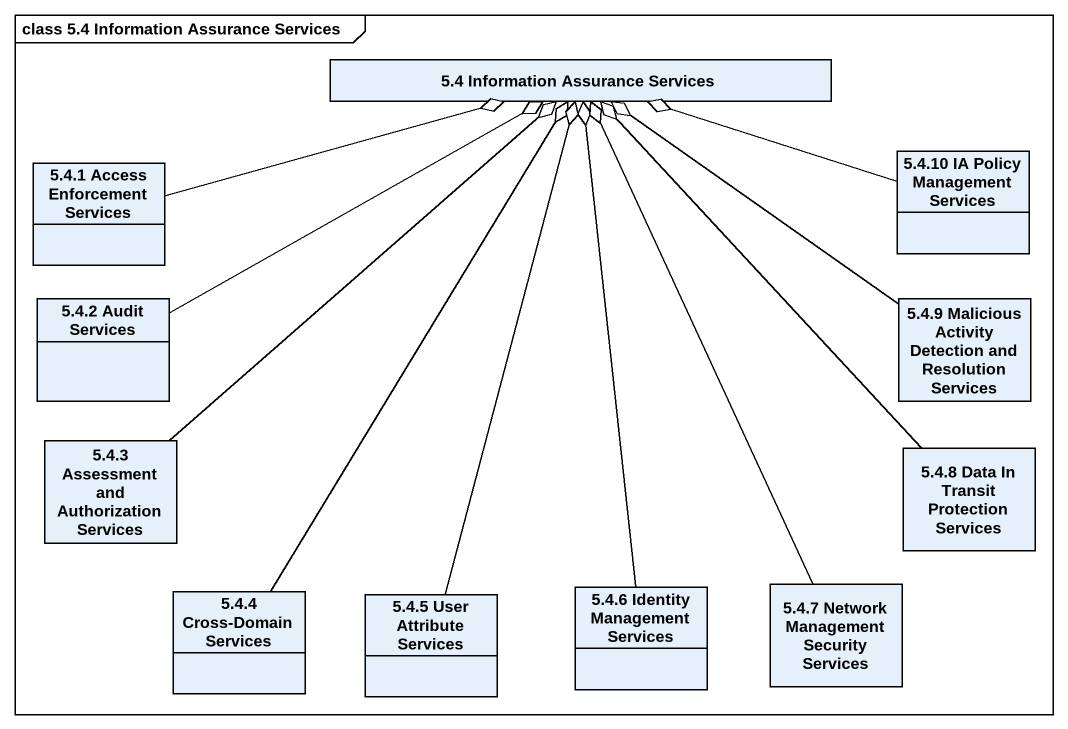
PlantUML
@startuml
mainframe class 5.4 Information Assurance Services
hide circle
hide empty members
class "5.4 Information Assurance Services" as c5_4_Information_Assurance
class "5.4.1 Access Enforcement Services" as c5_4_1_Access_Enforcement
class "5.4.10 IA Policy Management Services" as c5_4_10_IA_Policy_Management
class "5.4.2 Audit Services" as c5_4_2_Audit_Services
class "5.4.9 Malicious Activity Detection and Resolution Services" as c5_4_9_Malicious_Activity
class "5.4.3 Assessment and Authorization Services" as c5_4_3_Assessment_and
class "5.4.8 Data In Transit Protection Services" as c5_4_8_Data_In_Transit
class "5.4.6 Identity Management Services" as c5_4_6_Identity_Management
class "5.4.7 Network Management Security Services" as c5_4_7_Network_Management
class "5.4.4 Cross-Domain Services" as c5_4_4_Cross_Domain_Services
class "5.4.5 User Attribute Services" as c5_4_5_User_Attribute
c5_4_1_Access_Enforcement -right-o c5_4_Information_Assurance
c5_4_10_IA_Policy_Management -left-o c5_4_Information_Assurance
c5_4_2_Audit_Services -right-o c5_4_Information_Assurance
c5_4_9_Malicious_Activity -up-o c5_4_Information_Assurance
c5_4_3_Assessment_and -up-o c5_4_Information_Assurance
c5_4_8_Data_In_Transit -up-o c5_4_Information_Assurance
c5_4_6_Identity_Management -up-o c5_4_Information_Assurance
c5_4_7_Network_Management -up-o c5_4_Information_Assurance
c5_4_4_Cross_Domain_Services -up-o c5_4_Information_Assurance
c5_4_5_User_Attribute -up-o c5_4_Information_Assurance
@enduml
